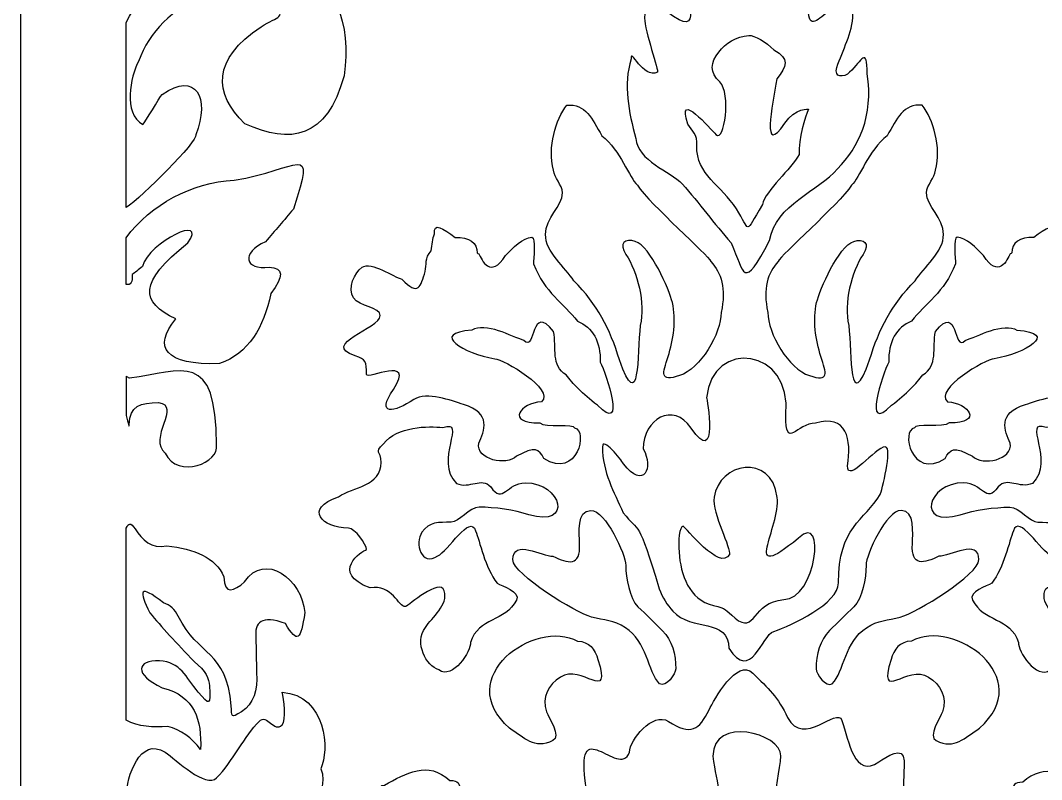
# Model space of a CAD drawing. Header units: centimetres. Extents: x -2.15 to 2.15, y -1.27 to 1.27.
# Drawn here: x -2.15 to -1.038, y -0.29 to 0.536 of the extents above; entities that cross this region are included whole.
import ezdxf

# ---------------------------------------------------------------- set-up
doc = ezdxf.new("R2010")
doc.units = ezdxf.units.CM
doc.header["$MEASUREMENT"] = 0
doc.layers.add('Layer 1', color=7, linetype='Continuous')

msp = doc.modelspace()

# ---------------------------------------------------------------- linework, layer by layer
at = {"layer": 'Layer 1', "color": 250}
for points, knots in [([(-2.05953, -1.27117), (-2.05953, -1.27117), (-2.14962, -1.27117), (-2.14962, -1.27117), (-2.14962, -1.27117), (-2.14962, -1.27117), (-2.14962, 1.27116), (-2.14962, 1.27116), (-2.14962, 1.27116), (-2.14962, 1.27116), (2.14962, 1.27116), (2.14962, 1.27116), (2.14962, 1.27116), (2.14962, 1.27116), (2.14962, -1.27117), (2.14962, -1.27117), (2.14962, -1.27117), (2.14962, -1.27117), (-2.05953, -1.27117), (-2.05953, -1.27117)], [0, 0, 0, 0, 0.1666667, 0.1666667, 0.1666667, 0.1666667, 0.3333333, 0.3333333, 0.3333333, 0.3333333, 0.5, 0.5, 0.5, 0.5, 0.6666667, 0.6666667, 0.6666667, 0.6666667, 1, 1, 1, 1]), ([(-2.03463, 0.33263), (-2.01644, 0.34426), (-1.9568, 0.40496), (-1.9586, 0.4119), (-1.9586, 0.4119), (-1.94329, 0.45214), (-1.95817, 0.48152), (-1.99524, 0.4558), (-1.99524, 0.4558), (-1.99859, 0.45232), (-2.01356, 0.42573), (-2.01639, 0.42307), (-2.01639, 0.42307), (-2.03826, 0.43573), (-2.0299, 0.47476), (-2.02108, 0.49177), (-2.02108, 0.49177), (-2.00936, 0.52489), (-1.98292, 0.54742), (-1.95155, 0.5664), (-1.95155, 0.5664), (-1.9155, 0.58805), (-1.89053, 0.58592), (-1.87414, 0.56015), (-1.87414, 0.56015), (-1.85938, 0.53694), (-1.86874, 0.54186), (-1.88765, 0.52942), (-1.88765, 0.52942), (-1.94105, 0.49429), (-1.93977, 0.4569), (-1.90529, 0.42402), (-1.90529, 0.42402), (-1.85582, 0.40134), (-1.81599, 0.40727), (-1.79736, 0.47614), (-1.79736, 0.47614), (-1.78837, 0.5344), (-1.80807, 0.57847), (-1.8539, 0.60962), (-1.8539, 0.60962), (-1.93589, 0.64666), (-1.99439, 0.60685), (-2.03463, 0.5342), (-2.03463, 0.5342), (-2.03463, 0.5342), (-2.03463, 0.33263), (-2.03463, 0.33263)], [0, 0, 0, 0, 0.0769231, 0.0769231, 0.0769231, 0.0769231, 0.1538462, 0.1538462, 0.1538462, 0.1538462, 0.2307692, 0.2307692, 0.2307692, 0.2307692, 0.3076923, 0.3076923, 0.3076923, 0.3076923, 0.3846154, 0.3846154, 0.3846154, 0.3846154, 0.4615385, 0.4615385, 0.4615385, 0.4615385, 0.5384615, 0.5384615, 0.5384615, 0.5384615, 0.6153846, 0.6153846, 0.6153846, 0.6153846, 0.6923077, 0.6923077, 0.6923077, 0.6923077, 0.7692308, 0.7692308, 0.7692308, 0.7692308, 0.8461538, 0.8461538, 0.8461538, 0.8461538, 1, 1, 1, 1]), ([(-1.35503, 0.61894), (-1.34402, 0.58748), (-1.31062, 0.58859), (-1.30883, 0.5842), (-1.30883, 0.5842), (-1.29881, 0.58464), (-1.28973, 0.57222), (-1.29107, 0.55954), (-1.29107, 0.55954), (-1.2981, 0.49263), (-1.25161, 0.59019), (-1.24345, 0.54338), (-1.24345, 0.54338), (-1.24345, 0.52254), (-1.25479, 0.50431), (-1.26089, 0.4852), (-1.26089, 0.4852), (-1.26437, 0.47391), (-1.25304, 0.47391), (-1.24694, 0.47999), (-1.24694, 0.47999), (-1.23387, 0.49302), (-1.22777, 0.50865), (-1.22777, 0.47825), (-1.22777, 0.47825), (-1.22076, 0.4322), (-1.23702, 0.39861), (-1.26002, 0.37491), (-1.26002, 0.37491), (-1.28069, 0.35083), (-1.32732, 0.33631), (-1.33411, 0.29676), (-1.33411, 0.29676), (-1.36351, 0.24085), (-1.36117, 0.26113), (-1.37595, 0.29415), (-1.37595, 0.29415), (-1.39455, 0.31528), (-1.41053, 0.33728), (-1.42912, 0.35841), (-1.42912, 0.35841), (-1.4422, 0.37231), (-1.47794, 0.3836), (-1.47968, 0.40791), (-1.47968, 0.40791), (-1.48755, 0.43686), (-1.49337, 0.46581), (-1.48491, 0.49475), (-1.48491, 0.49475), (-1.48578, 0.50778), (-1.47183, 0.47218), (-1.45615, 0.47999), (-1.45615, 0.47999), (-1.4544, 0.48086), (-1.47009, 0.52515), (-1.47009, 0.53904), (-1.47009, 0.53904), (-1.47009, 0.56857), (-1.45266, 0.55033), (-1.43871, 0.54078), (-1.43871, 0.54078), (-1.4021, 0.51646), (-1.43435, 0.57552), (-1.41518, 0.58159), (-1.41518, 0.58159), (-1.38597, 0.57942), (-1.37261, 0.61184), (-1.35503, 0.61894)], [0, 0, 0, 0, 0.0555556, 0.0555556, 0.0555556, 0.0555556, 0.1111111, 0.1111111, 0.1111111, 0.1111111, 0.1666667, 0.1666667, 0.1666667, 0.1666667, 0.2222222, 0.2222222, 0.2222222, 0.2222222, 0.2777778, 0.2777778, 0.2777778, 0.2777778, 0.3333333, 0.3333333, 0.3333333, 0.3333333, 0.3888889, 0.3888889, 0.3888889, 0.3888889, 0.4444444, 0.4444444, 0.4444444, 0.4444444, 0.5, 0.5, 0.5, 0.5, 0.5555556, 0.5555556, 0.5555556, 0.5555556, 0.6111111, 0.6111111, 0.6111111, 0.6111111, 0.6666667, 0.6666667, 0.6666667, 0.6666667, 0.7222222, 0.7222222, 0.7222222, 0.7222222, 0.7777778, 0.7777778, 0.7777778, 0.7777778, 0.8333333, 0.8333333, 0.8333333, 0.8333333, 0.8888889, 0.8888889, 0.8888889, 0.8888889, 1, 1, 1, 1]), ([(-1.32944, 0.50426), (-1.33757, 0.51279), (-1.35067, 0.52083), (-1.35677, 0.51994), (-1.35677, 0.51994), (-1.37007, 0.51899), (-1.38237, 0.51156), (-1.38933, 0.502), (-1.38933, 0.502), (-1.39859, 0.49122), (-1.39936, 0.47884), (-1.38815, 0.46957), (-1.38815, 0.46957), (-1.37595, 0.45741), (-1.38292, 0.4027), (-1.39251, 0.41226), (-1.39251, 0.41226), (-1.39774, 0.41747), (-1.4361, 0.46262), (-1.42302, 0.42355), (-1.42302, 0.42355), (-1.41865, 0.41575), (-1.41206, 0.41275), (-1.41343, 0.4001), (-1.41343, 0.4001), (-1.41361, 0.36786), (-1.38699, 0.35726), (-1.37013, 0.33126), (-1.37013, 0.33126), (-1.35457, 0.30726), (-1.36214, 0.30168), (-1.34195, 0.33584), (-1.34195, 0.33584), (-1.33844, 0.35186), (-1.31027, 0.37432), (-1.30186, 0.39055), (-1.30186, 0.39055), (-1.30298, 0.40732), (-1.29497, 0.43167), (-1.29176, 0.4398), (-1.29176, 0.4398), (-1.29089, 0.4398), (-1.30622, 0.44178), (-1.31755, 0.42441), (-1.31755, 0.42441), (-1.34277, 0.38705), (-1.33164, 0.44287), (-1.3261, 0.4728), (-1.3261, 0.4728), (-1.31593, 0.48658), (-1.31165, 0.49483), (-1.32944, 0.50426)], [0, 0, 0, 0, 0.0714286, 0.0714286, 0.0714286, 0.0714286, 0.1428571, 0.1428571, 0.1428571, 0.1428571, 0.2142857, 0.2142857, 0.2142857, 0.2142857, 0.2857143, 0.2857143, 0.2857143, 0.2857143, 0.3571429, 0.3571429, 0.3571429, 0.3571429, 0.4285714, 0.4285714, 0.4285714, 0.4285714, 0.5, 0.5, 0.5, 0.5, 0.5714286, 0.5714286, 0.5714286, 0.5714286, 0.6428571, 0.6428571, 0.6428571, 0.6428571, 0.7142857, 0.7142857, 0.7142857, 0.7142857, 0.7857143, 0.7857143, 0.7857143, 0.7857143, 0.8571429, 0.8571429, 0.8571429, 0.8571429, 1, 1, 1, 1]), ([(-1.55483, 0.44419), (-1.56681, 0.42874), (-1.57616, 0.39825), (-1.56913, 0.37355), (-1.56913, 0.37355), (-1.56913, 0.36464), (-1.5596, 0.35811), (-1.5596, 0.34861), (-1.5596, 0.34861), (-1.5596, 0.33496), (-1.57807, 0.32071), (-1.57807, 0.30349), (-1.57807, 0.30349), (-1.57807, 0.2845), (-1.55662, 0.26728), (-1.54708, 0.25303), (-1.54708, 0.25303), (-1.52153, 0.22693), (-1.50774, 0.2008), (-1.49762, 0.16695), (-1.49762, 0.16695), (-1.47554, 0.10485), (-1.47795, 0.17257), (-1.47498, 0.20435), (-1.47498, 0.20435), (-1.46902, 0.2281), (-1.47796, 0.26313), (-1.49047, 0.28153), (-1.49047, 0.28153), (-1.49882, 0.294), (-1.49107, 0.29934), (-1.48034, 0.29578), (-1.48034, 0.29578), (-1.46366, 0.29043), (-1.4434, 0.24353), (-1.43982, 0.22929), (-1.43982, 0.22929), (-1.43565, 0.21088), (-1.43863, 0.18832), (-1.44459, 0.17051), (-1.44459, 0.17051), (-1.45055, 0.15211), (-1.45412, 0.14261), (-1.43208, 0.14973), (-1.43208, 0.14973), (-1.40943, 0.15686), (-1.38679, 0.19545), (-1.38679, 0.2186), (-1.38679, 0.2186), (-1.38122, 0.24452), (-1.38659, 0.26174), (-1.39811, 0.27381), (-1.39811, 0.27381), (-1.40025, 0.28081), (-1.4641, 0.33575), (-1.47796, 0.35693), (-1.47796, 0.35693), (-1.48694, 0.36513), (-1.49598, 0.39466), (-1.51669, 0.41095), (-1.51669, 0.41095), (-1.52752, 0.42956), (-1.53427, 0.44599), (-1.55483, 0.44419)], [0, 0, 0, 0, 0.0588235, 0.0588235, 0.0588235, 0.0588235, 0.1176471, 0.1176471, 0.1176471, 0.1176471, 0.1764706, 0.1764706, 0.1764706, 0.1764706, 0.2352941, 0.2352941, 0.2352941, 0.2352941, 0.2941176, 0.2941176, 0.2941176, 0.2941176, 0.3529412, 0.3529412, 0.3529412, 0.3529412, 0.4117647, 0.4117647, 0.4117647, 0.4117647, 0.4705882, 0.4705882, 0.4705882, 0.4705882, 0.5294118, 0.5294118, 0.5294118, 0.5294118, 0.5882353, 0.5882353, 0.5882353, 0.5882353, 0.6470588, 0.6470588, 0.6470588, 0.6470588, 0.7058824, 0.7058824, 0.7058824, 0.7058824, 0.7647059, 0.7647059, 0.7647059, 0.7647059, 0.8235294, 0.8235294, 0.8235294, 0.8235294, 0.8823529, 0.8823529, 0.8823529, 0.8823529, 1, 1, 1, 1]), ([(-1.16794, 0.44419), (-1.15595, 0.42874), (-1.14661, 0.39825), (-1.15363, 0.37355), (-1.15363, 0.37355), (-1.15363, 0.36464), (-1.16317, 0.35811), (-1.16317, 0.34861), (-1.16317, 0.34861), (-1.16317, 0.33496), (-1.1447, 0.32071), (-1.1447, 0.30349), (-1.1447, 0.30349), (-1.1447, 0.2845), (-1.16615, 0.26728), (-1.17568, 0.25303), (-1.17568, 0.25303), (-1.20123, 0.22693), (-1.21503, 0.2008), (-1.22514, 0.16695), (-1.22514, 0.16695), (-1.24723, 0.10485), (-1.24482, 0.17257), (-1.24779, 0.20435), (-1.24779, 0.20435), (-1.25375, 0.2281), (-1.24481, 0.26313), (-1.23229, 0.28153), (-1.23229, 0.28153), (-1.22395, 0.294), (-1.2317, 0.29934), (-1.24243, 0.29578), (-1.24243, 0.29578), (-1.25911, 0.29043), (-1.27937, 0.24353), (-1.28295, 0.22929), (-1.28295, 0.22929), (-1.28712, 0.21088), (-1.28414, 0.18832), (-1.27818, 0.17051), (-1.27818, 0.17051), (-1.27222, 0.15211), (-1.26864, 0.14261), (-1.29069, 0.14973), (-1.29069, 0.14973), (-1.31334, 0.15686), (-1.33598, 0.19545), (-1.33598, 0.2186), (-1.33598, 0.2186), (-1.34155, 0.24452), (-1.33618, 0.26174), (-1.32466, 0.27381), (-1.32466, 0.27381), (-1.32252, 0.28081), (-1.25867, 0.33575), (-1.24481, 0.35693), (-1.24481, 0.35693), (-1.23583, 0.36513), (-1.22679, 0.39466), (-1.20607, 0.41095), (-1.20607, 0.41095), (-1.19525, 0.42956), (-1.1885, 0.44599), (-1.16794, 0.44419)], [0, 0, 0, 0, 0.0588235, 0.0588235, 0.0588235, 0.0588235, 0.1176471, 0.1176471, 0.1176471, 0.1176471, 0.1764706, 0.1764706, 0.1764706, 0.1764706, 0.2352941, 0.2352941, 0.2352941, 0.2352941, 0.2941176, 0.2941176, 0.2941176, 0.2941176, 0.3529412, 0.3529412, 0.3529412, 0.3529412, 0.4117647, 0.4117647, 0.4117647, 0.4117647, 0.4705882, 0.4705882, 0.4705882, 0.4705882, 0.5294118, 0.5294118, 0.5294118, 0.5294118, 0.5882353, 0.5882353, 0.5882353, 0.5882353, 0.6470588, 0.6470588, 0.6470588, 0.6470588, 0.7058824, 0.7058824, 0.7058824, 0.7058824, 0.7647059, 0.7647059, 0.7647059, 0.7647059, 0.8235294, 0.8235294, 0.8235294, 0.8235294, 0.8823529, 0.8823529, 0.8823529, 0.8823529, 1, 1, 1, 1]), ([(-2.03463, 0.24883), (-2.02957, 0.24804), (-2.02739, 0.25166), (-2.02809, 0.25969), (-2.02809, 0.25969), (-2.0248, 0.26194), (-2.02104, 0.26489), (-2.01681, 0.26857), (-2.01681, 0.26857), (-2.00933, 0.29569), (-1.94511, 0.32606), (-1.96737, 0.29413), (-1.96737, 0.29413), (-2.02173, 0.25135), (-2.01883, 0.22934), (-1.98037, 0.21151), (-1.98037, 0.21151), (-2.00641, 0.18066), (-1.99183, 0.16078), (-1.93307, 0.16281), (-1.93307, 0.16281), (-1.90121, 0.17396), (-1.88475, 0.20182), (-1.87695, 0.23904), (-1.87695, 0.23904), (-1.86265, 0.25766), (-1.86324, 0.26721), (-1.87873, 0.26769), (-1.87873, 0.26769), (-1.90552, 0.26435), (-1.91011, 0.28358), (-1.88274, 0.29545), (-1.88274, 0.29545), (-1.87265, 0.30749), (-1.86255, 0.31897), (-1.85245, 0.33101), (-1.85245, 0.33101), (-1.82683, 0.4076), (-1.84609, 0.37319), (-1.91683, 0.36264), (-1.91683, 0.36264), (-1.96418, 0.35941), (-2.00685, 0.3367), (-2.03463, 0.2998), (-2.03463, 0.2998), (-2.03463, 0.2998), (-2.03463, 0.24883), (-2.03463, 0.24883)], [0, 0, 0, 0, 0.0769231, 0.0769231, 0.0769231, 0.0769231, 0.1538462, 0.1538462, 0.1538462, 0.1538462, 0.2307692, 0.2307692, 0.2307692, 0.2307692, 0.3076923, 0.3076923, 0.3076923, 0.3076923, 0.3846154, 0.3846154, 0.3846154, 0.3846154, 0.4615385, 0.4615385, 0.4615385, 0.4615385, 0.5384615, 0.5384615, 0.5384615, 0.5384615, 0.6153846, 0.6153846, 0.6153846, 0.6153846, 0.6923077, 0.6923077, 0.6923077, 0.6923077, 0.7692308, 0.7692308, 0.7692308, 0.7692308, 0.8461538, 0.8461538, 0.8461538, 0.8461538, 1, 1, 1, 1]), ([(-1.62143, 0.28061), (-1.6378, 0.25427), (-1.6475, 0.27568), (-1.65059, 0.28246), (-1.65059, 0.28246), (-1.65118, 0.28276), (-1.65243, 0.28271), (-1.65242, 0.28342), (-1.65242, 0.28342), (-1.6522, 0.29399), (-1.6609, 0.30084), (-1.67627, 0.30016), (-1.67627, 0.30016), (-1.68948, 0.31001), (-1.70051, 0.31722), (-1.69896, 0.30409), (-1.69896, 0.30409), (-1.70072, 0.29884), (-1.70166, 0.29228), (-1.70236, 0.28545), (-1.70236, 0.28545), (-1.71012, 0.27818), (-1.70699, 0.27014), (-1.70903, 0.26314), (-1.70903, 0.26314), (-1.71386, 0.24654), (-1.71622, 0.23572), (-1.73432, 0.25465), (-1.73432, 0.25465), (-1.74363, 0.25713), (-1.7672, 0.27443), (-1.77774, 0.26763), (-1.77774, 0.26763), (-1.7858, 0.26207), (-1.79387, 0.24477), (-1.78704, 0.23426), (-1.78704, 0.23426), (-1.78084, 0.22499), (-1.75789, 0.22437), (-1.75789, 0.21511), (-1.75789, 0.21511), (-1.75789, 0.20089), (-1.82426, 0.18421), (-1.78518, 0.17123), (-1.78518, 0.17123), (-1.7734, 0.16752), (-1.77278, 0.16505), (-1.77278, 0.15084), (-1.77278, 0.15084), (-1.77278, 0.14466), (-1.71881, 0.17247), (-1.74363, 0.13477), (-1.74363, 0.13477), (-1.76285, 0.10573), (-1.743, 0.10944), (-1.72129, 0.12365), (-1.72129, 0.12365), (-1.70703, 0.13292), (-1.68036, 0.12242), (-1.66733, 0.11809), (-1.66733, 0.11809), (-1.63611, 0.10923), (-1.6448, 0.08946), (-1.65059, 0.07607), (-1.65059, 0.07607), (-1.65389, 0.05794), (-1.6204, 0.05115), (-1.60965, 0.06186), (-1.60965, 0.06186), (-1.58926, 0.07315), (-1.58505, 0.06981), (-1.57987, 0.05939), (-1.57987, 0.05939), (-1.54246, 0.03613), (-1.53168, 0.0907), (-1.54638, 0.09275), (-1.54638, 0.09275), (-1.54638, 0.09832), (-1.57801, 0.09214), (-1.58422, 0.09832), (-1.58422, 0.09832), (-1.62191, 0.09753), (-1.60558, 0.12009), (-1.58235, 0.12118), (-1.58235, 0.12118), (-1.56743, 0.13519), (-1.62375, 0.16722), (-1.63322, 0.16814), (-1.63322, 0.16814), (-1.66676, 0.17364), (-1.70497, 0.1963), (-1.65803, 0.19904), (-1.65803, 0.19904), (-1.64376, 0.20831), (-1.61461, 0.19224), (-1.60158, 0.18792), (-1.60158, 0.18792), (-1.58825, 0.17448), (-1.59446, 0.22979), (-1.56933, 0.1978), (-1.56933, 0.1978), (-1.56568, 0.17949), (-1.5724, 0.1604), (-1.5554, 0.15049), (-1.5554, 0.15049), (-1.54834, 0.14079), (-1.53799, 0.13036), (-1.52157, 0.11747), (-1.52157, 0.11747), (-1.48915, 0.08447), (-1.5119, 0.15141), (-1.51847, 0.16443), (-1.51847, 0.16443), (-1.51781, 0.1863), (-1.52651, 0.20277), (-1.54328, 0.20893), (-1.54328, 0.20893), (-1.55806, 0.2287), (-1.57894, 0.23982), (-1.59104, 0.27134), (-1.59104, 0.27134), (-1.59104, 0.27628), (-1.58856, 0.30038), (-1.5929, 0.30038), (-1.5929, 0.30038), (-1.6022, 0.30038), (-1.61399, 0.28864), (-1.62143, 0.28061)], [0, 0, 0, 0, 0.030303, 0.030303, 0.030303, 0.030303, 0.0606061, 0.0606061, 0.0606061, 0.0606061, 0.0909091, 0.0909091, 0.0909091, 0.0909091, 0.1212121, 0.1212121, 0.1212121, 0.1212121, 0.1515152, 0.1515152, 0.1515152, 0.1515152, 0.1818182, 0.1818182, 0.1818182, 0.1818182, 0.2121212, 0.2121212, 0.2121212, 0.2121212, 0.2424242, 0.2424242, 0.2424242, 0.2424242, 0.2727273, 0.2727273, 0.2727273, 0.2727273, 0.3030303, 0.3030303, 0.3030303, 0.3030303, 0.3333333, 0.3333333, 0.3333333, 0.3333333, 0.3636364, 0.3636364, 0.3636364, 0.3636364, 0.3939394, 0.3939394, 0.3939394, 0.3939394, 0.4242424, 0.4242424, 0.4242424, 0.4242424, 0.4545455, 0.4545455, 0.4545455, 0.4545455, 0.4848485, 0.4848485, 0.4848485, 0.4848485, 0.5151515, 0.5151515, 0.5151515, 0.5151515, 0.5454545, 0.5454545, 0.5454545, 0.5454545, 0.5757576, 0.5757576, 0.5757576, 0.5757576, 0.6060606, 0.6060606, 0.6060606, 0.6060606, 0.6363636, 0.6363636, 0.6363636, 0.6363636, 0.6666667, 0.6666667, 0.6666667, 0.6666667, 0.6969697, 0.6969697, 0.6969697, 0.6969697, 0.7272727, 0.7272727, 0.7272727, 0.7272727, 0.7575758, 0.7575758, 0.7575758, 0.7575758, 0.7878788, 0.7878788, 0.7878788, 0.7878788, 0.8181818, 0.8181818, 0.8181818, 0.8181818, 0.8484848, 0.8484848, 0.8484848, 0.8484848, 0.8787879, 0.8787879, 0.8787879, 0.8787879, 0.9090909, 0.9090909, 0.9090909, 0.9090909, 0.9393939, 0.9393939, 0.9393939, 0.9393939, 1, 1, 1, 1]), ([(-1.10134, 0.28061), (-1.08497, 0.25427), (-1.07527, 0.27568), (-1.07218, 0.28246), (-1.07218, 0.28246), (-1.07159, 0.28276), (-1.07034, 0.28271), (-1.07035, 0.28342), (-1.07035, 0.28342), (-1.07057, 0.29399), (-1.06186, 0.30084), (-1.0465, 0.30016), (-1.0465, 0.30016), (-1.03329, 0.31001), (-1.02225, 0.31722), (-1.0238, 0.30409), (-1.0238, 0.30409), (-1.02205, 0.29884), (-1.02111, 0.29228), (-1.02041, 0.28545), (-1.02041, 0.28545), (-1.01265, 0.27818), (-1.01578, 0.27014), (-1.01374, 0.26314), (-1.01374, 0.26314), (-1.00891, 0.24654), (-1.00655, 0.23572), (-0.98845, 0.25465), (-0.98845, 0.25465), (-0.97914, 0.25713), (-0.95557, 0.27443), (-0.94503, 0.26763), (-0.94503, 0.26763), (-0.93696, 0.26207), (-0.9289, 0.24477), (-0.93573, 0.23426), (-0.93573, 0.23426), (-0.94193, 0.22499), (-0.96488, 0.22437), (-0.96488, 0.21511), (-0.96488, 0.21511), (-0.96488, 0.20089), (-0.89851, 0.18421), (-0.93758, 0.17123), (-0.93758, 0.17123), (-0.94937, 0.16752), (-0.94999, 0.16505), (-0.94999, 0.15084), (-0.94999, 0.15084), (-0.94999, 0.14466), (-1.00395, 0.17247), (-0.97914, 0.13477), (-0.97914, 0.13477), (-0.95992, 0.10573), (-0.97976, 0.10944), (-1.00147, 0.12365), (-1.00147, 0.12365), (-1.01574, 0.13292), (-1.04241, 0.12242), (-1.05544, 0.11809), (-1.05544, 0.11809), (-1.08666, 0.10923), (-1.07797, 0.08946), (-1.07218, 0.07607), (-1.07218, 0.07607), (-1.06888, 0.05794), (-1.10237, 0.05115), (-1.11312, 0.06186), (-1.11312, 0.06186), (-1.13351, 0.07315), (-1.13771, 0.06981), (-1.1429, 0.05939), (-1.1429, 0.05939), (-1.18031, 0.03613), (-1.19109, 0.0907), (-1.17639, 0.09275), (-1.17639, 0.09275), (-1.17639, 0.09832), (-1.14476, 0.09214), (-1.13855, 0.09832), (-1.13855, 0.09832), (-1.10086, 0.09753), (-1.11719, 0.12009), (-1.14042, 0.12118), (-1.14042, 0.12118), (-1.15534, 0.13519), (-1.09902, 0.16722), (-1.08955, 0.16814), (-1.08955, 0.16814), (-1.05601, 0.17364), (-1.0178, 0.1963), (-1.06474, 0.19904), (-1.06474, 0.19904), (-1.07901, 0.20831), (-1.10816, 0.19224), (-1.12119, 0.18792), (-1.12119, 0.18792), (-1.13452, 0.17448), (-1.12831, 0.22979), (-1.15344, 0.1978), (-1.15344, 0.1978), (-1.15709, 0.17949), (-1.15037, 0.1604), (-1.16737, 0.15049), (-1.16737, 0.15049), (-1.17443, 0.14079), (-1.18478, 0.13036), (-1.2012, 0.11747), (-1.2012, 0.11747), (-1.23362, 0.08447), (-1.21087, 0.15141), (-1.2043, 0.16443), (-1.2043, 0.16443), (-1.20496, 0.1863), (-1.19626, 0.20277), (-1.17949, 0.20893), (-1.17949, 0.20893), (-1.16471, 0.2287), (-1.14383, 0.23982), (-1.13173, 0.27134), (-1.13173, 0.27134), (-1.13173, 0.27628), (-1.13421, 0.30038), (-1.12987, 0.30038), (-1.12987, 0.30038), (-1.12056, 0.30038), (-1.10878, 0.28864), (-1.10134, 0.28061)], [0, 0, 0, 0, 0.030303, 0.030303, 0.030303, 0.030303, 0.0606061, 0.0606061, 0.0606061, 0.0606061, 0.0909091, 0.0909091, 0.0909091, 0.0909091, 0.1212121, 0.1212121, 0.1212121, 0.1212121, 0.1515152, 0.1515152, 0.1515152, 0.1515152, 0.1818182, 0.1818182, 0.1818182, 0.1818182, 0.2121212, 0.2121212, 0.2121212, 0.2121212, 0.2424242, 0.2424242, 0.2424242, 0.2424242, 0.2727273, 0.2727273, 0.2727273, 0.2727273, 0.3030303, 0.3030303, 0.3030303, 0.3030303, 0.3333333, 0.3333333, 0.3333333, 0.3333333, 0.3636364, 0.3636364, 0.3636364, 0.3636364, 0.3939394, 0.3939394, 0.3939394, 0.3939394, 0.4242424, 0.4242424, 0.4242424, 0.4242424, 0.4545455, 0.4545455, 0.4545455, 0.4545455, 0.4848485, 0.4848485, 0.4848485, 0.4848485, 0.5151515, 0.5151515, 0.5151515, 0.5151515, 0.5454545, 0.5454545, 0.5454545, 0.5454545, 0.5757576, 0.5757576, 0.5757576, 0.5757576, 0.6060606, 0.6060606, 0.6060606, 0.6060606, 0.6363636, 0.6363636, 0.6363636, 0.6363636, 0.6666667, 0.6666667, 0.6666667, 0.6666667, 0.6969697, 0.6969697, 0.6969697, 0.6969697, 0.7272727, 0.7272727, 0.7272727, 0.7272727, 0.7575758, 0.7575758, 0.7575758, 0.7575758, 0.7878788, 0.7878788, 0.7878788, 0.7878788, 0.8181818, 0.8181818, 0.8181818, 0.8181818, 0.8484848, 0.8484848, 0.8484848, 0.8484848, 0.8787879, 0.8787879, 0.8787879, 0.8787879, 0.9090909, 0.9090909, 0.9090909, 0.9090909, 0.9393939, 0.9393939, 0.9393939, 0.9393939, 1, 1, 1, 1]), ([(-1.40273, 0.12556), (-1.39695, 0.19053), (-1.30842, 0.18009), (-1.31656, 0.10666), (-1.31656, 0.10666), (-1.31656, 0.06778), (-1.30463, 0.09802), (-1.28404, 0.09802), (-1.28404, 0.09802), (-1.25044, 0.10819), (-1.24429, 0.07983), (-1.24935, 0.05159), (-1.24935, 0.05159), (-1.24935, 0.03107), (-1.219, 0.0721), (-1.20816, 0.0721), (-1.20816, 0.0721), (-1.19949, 0.0721), (-1.21249, 0.02243), (-1.21358, 0.02027), (-1.21358, 0.02027), (-1.23092, -0.00786), (-1.25911, -0.01526), (-1.25911, -0.07584), (-1.25911, -0.07584), (-1.25911, -0.09852), (-1.31005, -0.12227), (-1.32956, -0.12875), (-1.32956, -0.12875), (-1.34257, -0.13307), (-1.35449, -0.18491), (-1.37834, -0.14711), (-1.37834, -0.14711), (-1.37834, -0.11376), (-1.41929, -0.12935), (-1.4394, -0.10673), (-1.4394, -0.10673), (-1.44527, -0.10013), (-1.45116, -0.0919), (-1.45418, -0.08234), (-1.45418, -0.08234), (-1.47775, -0.00434), (-1.47533, -0.02227), (-1.49348, 0.00035), (-1.49348, 0.00035), (-1.50337, 0.02332), (-1.516, 0.04438), (-1.516, 0.0721), (-1.516, 0.0721), (-1.516, 0.08398), (-1.49541, 0.05807), (-1.49324, 0.05375), (-1.49324, 0.05375), (-1.47084, 0.02531), (-1.46, 0.04907), (-1.47156, 0.06994), (-1.47156, 0.06994), (-1.47156, 0.10234), (-1.43904, 0.12178), (-1.41953, 0.09262), (-1.41953, 0.09262), (-1.38918, 0.04727), (-1.40219, 0.12718), (-1.40273, 0.12556)], [0, 0, 0, 0, 0.0588235, 0.0588235, 0.0588235, 0.0588235, 0.1176471, 0.1176471, 0.1176471, 0.1176471, 0.1764706, 0.1764706, 0.1764706, 0.1764706, 0.2352941, 0.2352941, 0.2352941, 0.2352941, 0.2941176, 0.2941176, 0.2941176, 0.2941176, 0.3529412, 0.3529412, 0.3529412, 0.3529412, 0.4117647, 0.4117647, 0.4117647, 0.4117647, 0.4705882, 0.4705882, 0.4705882, 0.4705882, 0.5294118, 0.5294118, 0.5294118, 0.5294118, 0.5882353, 0.5882353, 0.5882353, 0.5882353, 0.6470588, 0.6470588, 0.6470588, 0.6470588, 0.7058824, 0.7058824, 0.7058824, 0.7058824, 0.7647059, 0.7647059, 0.7647059, 0.7647059, 0.8235294, 0.8235294, 0.8235294, 0.8235294, 0.8823529, 0.8823529, 0.8823529, 0.8823529, 1, 1, 1, 1]), ([(-2.03463, 0.14905), (-2.03337, 0.14833), (-2.03214, 0.14758), (-2.03091, 0.14679), (-2.03091, 0.14679), (-1.97277, 0.15509), (-1.93624, 0.17822), (-1.93627, 0.07416), (-1.93627, 0.07416), (-1.93177, 0.05556), (-1.97841, 0.03588), (-1.99189, 0.0654), (-1.99189, 0.0654), (-2.01181, 0.0809), (-1.97367, 0.11724), (-1.99948, 0.12043), (-1.99948, 0.12043), (-2.01844, 0.12043), (-2.03108, 0.11668), (-2.03108, 0.09667), (-2.03108, 0.09667), (-2.03108, 0.09139), (-2.0319, 0.09796), (-2.03463, 0.10636), (-2.03463, 0.10636), (-2.03463, 0.10636), (-2.03463, 0.14905), (-2.03463, 0.14905)], [0, 0, 0, 0, 0.125, 0.125, 0.125, 0.125, 0.25, 0.25, 0.25, 0.25, 0.375, 0.375, 0.375, 0.375, 0.5, 0.5, 0.5, 0.5, 0.625, 0.625, 0.625, 0.625, 0.75, 0.75, 0.75, 0.75, 1, 1, 1, 1]), ([(-1.67503, 0.03243), (-1.70005, 0.05691), (-1.66262, 0.10327), (-1.68964, 0.09317), (-1.68964, 0.09317), (-1.70581, 0.095), (-1.73927, 0.09464), (-1.75441, 0.07545), (-1.75441, 0.07545), (-1.76521, 0.0647), (-1.75695, 0.06912), (-1.75695, 0.05521), (-1.75695, 0.05521), (-1.75695, 0.02927), (-1.78744, 0.02864), (-1.80332, 0.01788), (-1.80332, 0.01788), (-1.84149, 0.00459), (-1.82141, -0.01628), (-1.79252, -0.01628), (-1.79252, -0.01628), (-1.78553, -0.01628), (-1.77283, -0.034), (-1.77283, -0.03969), (-1.77283, -0.03969), (-1.77769, -0.04102), (-1.81337, -0.06488), (-1.76902, -0.08145), (-1.76902, -0.08145), (-1.74499, -0.07698), (-1.73814, -0.10252), (-1.73028, -0.10169), (-1.73028, -0.10169), (-1.72774, -0.10106), (-1.69282, -0.07006), (-1.68837, -0.08461), (-1.68837, -0.08461), (-1.68329, -0.0998), (-1.7017, -0.11372), (-1.70869, -0.12447), (-1.70869, -0.12447), (-1.72123, -0.14155), (-1.708, -0.16644), (-1.69409, -0.17066), (-1.69409, -0.17066), (-1.67925, -0.1821), (-1.65836, -0.14975), (-1.65979, -0.14092), (-1.65979, -0.14092), (-1.6509, -0.11308), (-1.62169, -0.11878), (-1.60962, -0.09474), (-1.60962, -0.09474), (-1.60518, -0.08525), (-1.6255, -0.07955), (-1.63058, -0.07639), (-1.63058, -0.07639), (-1.64392, -0.05943), (-1.64963, -0.03067), (-1.65408, -0.01945), (-1.65408, -0.01945), (-1.65957, 0.00015), (-1.68455, -0.04223), (-1.69536, -0.04665), (-1.69536, -0.04665), (-1.71314, -0.05867), (-1.72076, -0.03273), (-1.7125, -0.02071), (-1.7125, -0.02071), (-1.70488, -0.00933), (-1.69409, -0.00996), (-1.68075, -0.00996), (-1.68075, -0.00996), (-1.67249, -0.00996), (-1.66043, 0.00649), (-1.65027, 0.00649), (-1.65027, 0.00649), (-1.63375, 0.00649), (-1.61153, 0.00333), (-1.59629, -0.00173), (-1.59629, -0.00173), (-1.54758, -0.01628), (-1.56008, 0.03306), (-1.6001, 0.03306), (-1.6001, 0.03306), (-1.62042, 0.03306), (-1.62423, 0.00902), (-1.63757, 0.02864), (-1.63757, 0.02864), (-1.64837, 0.04001), (-1.66001, 0.02587), (-1.67503, 0.03243)], [0, 0, 0, 0, 0.0416667, 0.0416667, 0.0416667, 0.0416667, 0.0833333, 0.0833333, 0.0833333, 0.0833333, 0.125, 0.125, 0.125, 0.125, 0.1666667, 0.1666667, 0.1666667, 0.1666667, 0.2083333, 0.2083333, 0.2083333, 0.2083333, 0.25, 0.25, 0.25, 0.25, 0.2916667, 0.2916667, 0.2916667, 0.2916667, 0.3333333, 0.3333333, 0.3333333, 0.3333333, 0.375, 0.375, 0.375, 0.375, 0.4166667, 0.4166667, 0.4166667, 0.4166667, 0.4583333, 0.4583333, 0.4583333, 0.4583333, 0.5, 0.5, 0.5, 0.5, 0.5416667, 0.5416667, 0.5416667, 0.5416667, 0.5833333, 0.5833333, 0.5833333, 0.5833333, 0.625, 0.625, 0.625, 0.625, 0.6666667, 0.6666667, 0.6666667, 0.6666667, 0.7083333, 0.7083333, 0.7083333, 0.7083333, 0.75, 0.75, 0.75, 0.75, 0.7916667, 0.7916667, 0.7916667, 0.7916667, 0.8333333, 0.8333333, 0.8333333, 0.8333333, 0.875, 0.875, 0.875, 0.875, 0.9166667, 0.9166667, 0.9166667, 0.9166667, 1, 1, 1, 1]), ([(-1.04774, 0.03243), (-1.02272, 0.05691), (-1.06015, 0.10327), (-1.03313, 0.09317), (-1.03313, 0.09317), (-1.01696, 0.095), (-0.9835, 0.09464), (-0.96835, 0.07545), (-0.96835, 0.07545), (-0.95756, 0.0647), (-0.96581, 0.06912), (-0.96581, 0.05521), (-0.96581, 0.05521), (-0.96581, 0.02927), (-0.93533, 0.02864), (-0.91945, 0.01788), (-0.91945, 0.01788), (-0.88127, 0.00459), (-0.90136, -0.01628), (-0.93025, -0.01628), (-0.93025, -0.01628), (-0.93724, -0.01628), (-0.94994, -0.034), (-0.94994, -0.03969), (-0.94994, -0.03969), (-0.94508, -0.04102), (-0.9094, -0.06488), (-0.95375, -0.08145), (-0.95375, -0.08145), (-0.97778, -0.07698), (-0.98463, -0.10252), (-0.99249, -0.10169), (-0.99249, -0.10169), (-0.99503, -0.10106), (-1.02995, -0.07006), (-1.0344, -0.08461), (-1.0344, -0.08461), (-1.03948, -0.0998), (-1.02106, -0.11372), (-1.01408, -0.12447), (-1.01408, -0.12447), (-1.00154, -0.14155), (-1.01477, -0.16644), (-1.02868, -0.17066), (-1.02868, -0.17066), (-1.04351, -0.1821), (-1.06441, -0.14975), (-1.06298, -0.14092), (-1.06298, -0.14092), (-1.07187, -0.11308), (-1.10108, -0.11878), (-1.11315, -0.09474), (-1.11315, -0.09474), (-1.11759, -0.08525), (-1.09727, -0.07955), (-1.09219, -0.07639), (-1.09219, -0.07639), (-1.07885, -0.05943), (-1.07314, -0.03067), (-1.06869, -0.01945), (-1.06869, -0.01945), (-1.0632, 0.00015), (-1.03822, -0.04223), (-1.02741, -0.04665), (-1.02741, -0.04665), (-1.00963, -0.05867), (-1.00201, -0.03273), (-1.01027, -0.02071), (-1.01027, -0.02071), (-1.01789, -0.00933), (-1.02868, -0.00996), (-1.04202, -0.00996), (-1.04202, -0.00996), (-1.05028, -0.00996), (-1.06234, 0.00649), (-1.0725, 0.00649), (-1.0725, 0.00649), (-1.08901, 0.00649), (-1.11124, 0.00333), (-1.12648, -0.00173), (-1.12648, -0.00173), (-1.17519, -0.01628), (-1.16269, 0.03306), (-1.12267, 0.03306), (-1.12267, 0.03306), (-1.10235, 0.03306), (-1.09854, 0.00902), (-1.0852, 0.02864), (-1.0852, 0.02864), (-1.0744, 0.04001), (-1.06276, 0.02587), (-1.04774, 0.03243)], [0, 0, 0, 0, 0.0416667, 0.0416667, 0.0416667, 0.0416667, 0.0833333, 0.0833333, 0.0833333, 0.0833333, 0.125, 0.125, 0.125, 0.125, 0.1666667, 0.1666667, 0.1666667, 0.1666667, 0.2083333, 0.2083333, 0.2083333, 0.2083333, 0.25, 0.25, 0.25, 0.25, 0.2916667, 0.2916667, 0.2916667, 0.2916667, 0.3333333, 0.3333333, 0.3333333, 0.3333333, 0.375, 0.375, 0.375, 0.375, 0.4166667, 0.4166667, 0.4166667, 0.4166667, 0.4583333, 0.4583333, 0.4583333, 0.4583333, 0.5, 0.5, 0.5, 0.5, 0.5416667, 0.5416667, 0.5416667, 0.5416667, 0.5833333, 0.5833333, 0.5833333, 0.5833333, 0.625, 0.625, 0.625, 0.625, 0.6666667, 0.6666667, 0.6666667, 0.6666667, 0.7083333, 0.7083333, 0.7083333, 0.7083333, 0.75, 0.75, 0.75, 0.75, 0.7916667, 0.7916667, 0.7916667, 0.7916667, 0.8333333, 0.8333333, 0.8333333, 0.8333333, 0.875, 0.875, 0.875, 0.875, 0.9166667, 0.9166667, 0.9166667, 0.9166667, 1, 1, 1, 1]), ([(-1.39441, 0.01738), (-1.38917, 0.05453), (-1.33224, 0.06635), (-1.32575, 0.01717), (-1.32575, 0.01717), (-1.32154, -0.01467), (-1.367, -0.07984), (-1.30246, -0.02725), (-1.30246, -0.02725), (-1.27211, 0.00299), (-1.28295, -0.0942), (-1.31872, -0.0942), (-1.31872, -0.0942), (-1.35321, -0.09651), (-1.34942, -0.13285), (-1.37163, -0.11432), (-1.37163, -0.11432), (-1.38304, -0.10481), (-1.38056, -0.10419), (-1.39525, -0.1006), (-1.39525, -0.1006), (-1.4217, -0.09414), (-1.431, -0.06705), (-1.43268, -0.04257), (-1.43268, -0.04257), (-1.43352, -0.03037), (-1.43257, -0.01429), (-1.4282, -0.01429), (-1.4282, -0.01429), (-1.42603, -0.01429), (-1.38759, -0.06434), (-1.37784, -0.04491), (-1.37784, -0.04491), (-1.3753, -0.03902), (-1.39691, -0.00042), (-1.39441, 0.01738)], [0, 0, 0, 0, 0.1, 0.1, 0.1, 0.1, 0.2, 0.2, 0.2, 0.2, 0.3, 0.3, 0.3, 0.3, 0.4, 0.4, 0.4, 0.4, 0.5, 0.5, 0.5, 0.5, 0.6, 0.6, 0.6, 0.6, 0.7, 0.7, 0.7, 0.7, 0.8, 0.8, 0.8, 0.8, 1, 1, 1, 1]), ([(-1.52877, 0.00302), (-1.54445, 0.00302), (-1.54102, -0.02236), (-1.54102, -0.03358), (-1.54102, -0.03358), (-1.53938, -0.05863), (-1.55375, -0.05505), (-1.56991, -0.04675), (-1.56991, -0.04675), (-1.58167, -0.04773), (-1.6135, -0.02724), (-1.6135, -0.05066), (-1.6135, -0.05066), (-1.6135, -0.06673), (-1.54483, -0.10881), (-1.52779, -0.11311), (-1.52779, -0.11311), (-1.51408, -0.1175), (-1.5038, -0.11555), (-1.49106, -0.12482), (-1.49106, -0.12482), (-1.4675, -0.13946), (-1.4668, -0.17264), (-1.45384, -0.18582), (-1.45384, -0.18582), (-1.44698, -0.19021), (-1.43621, -0.17508), (-1.43621, -0.16971), (-1.43621, -0.16971), (-1.43621, -0.15361), (-1.44012, -0.13849), (-1.4509, -0.12775), (-1.4509, -0.12775), (-1.45972, -0.11913), (-1.46853, -0.11051), (-1.47735, -0.10189), (-1.47735, -0.10189), (-1.48665, -0.09262), (-1.49057, -0.07066), (-1.49057, -0.057), (-1.49057, -0.057), (-1.49057, -0.04474), (-1.51271, 0.00302), (-1.52877, 0.00302)], [0, 0, 0, 0, 0.0833333, 0.0833333, 0.0833333, 0.0833333, 0.1666667, 0.1666667, 0.1666667, 0.1666667, 0.25, 0.25, 0.25, 0.25, 0.3333333, 0.3333333, 0.3333333, 0.3333333, 0.4166667, 0.4166667, 0.4166667, 0.4166667, 0.5, 0.5, 0.5, 0.5, 0.5833333, 0.5833333, 0.5833333, 0.5833333, 0.6666667, 0.6666667, 0.6666667, 0.6666667, 0.75, 0.75, 0.75, 0.75, 0.8333333, 0.8333333, 0.8333333, 0.8333333, 1, 1, 1, 1]), ([(-1.19085, 0.00302), (-1.17517, 0.00302), (-1.1786, -0.02236), (-1.1786, -0.03358), (-1.1786, -0.03358), (-1.18024, -0.05863), (-1.16587, -0.05505), (-1.1497, -0.04675), (-1.1497, -0.04675), (-1.13795, -0.04773), (-1.10611, -0.02724), (-1.10611, -0.05066), (-1.10611, -0.05066), (-1.10611, -0.06673), (-1.17479, -0.10881), (-1.19182, -0.11311), (-1.19182, -0.11311), (-1.20554, -0.1175), (-1.21582, -0.11555), (-1.22856, -0.12482), (-1.22856, -0.12482), (-1.25212, -0.13946), (-1.25282, -0.17264), (-1.26578, -0.18582), (-1.26578, -0.18582), (-1.27264, -0.19021), (-1.28341, -0.17508), (-1.28341, -0.16971), (-1.28341, -0.16971), (-1.28341, -0.15361), (-1.27949, -0.13849), (-1.26872, -0.12775), (-1.26872, -0.12775), (-1.2599, -0.11913), (-1.25108, -0.11051), (-1.24227, -0.10189), (-1.24227, -0.10189), (-1.23296, -0.09262), (-1.22905, -0.07066), (-1.22905, -0.057), (-1.22905, -0.057), (-1.22905, -0.04474), (-1.20691, 0.00302), (-1.19085, 0.00302)], [0, 0, 0, 0, 0.0833333, 0.0833333, 0.0833333, 0.0833333, 0.1666667, 0.1666667, 0.1666667, 0.1666667, 0.25, 0.25, 0.25, 0.25, 0.3333333, 0.3333333, 0.3333333, 0.3333333, 0.4166667, 0.4166667, 0.4166667, 0.4166667, 0.5, 0.5, 0.5, 0.5, 0.5833333, 0.5833333, 0.5833333, 0.5833333, 0.6666667, 0.6666667, 0.6666667, 0.6666667, 0.75, 0.75, 0.75, 0.75, 0.8333333, 0.8333333, 0.8333333, 0.8333333, 1, 1, 1, 1]), ([(-2.03463, -0.22546), (-2.0209, -0.23301), (-2.00526, -0.23337), (-1.98924, -0.23231), (-1.98924, -0.23231), (-1.97486, -0.23575), (-1.96323, -0.24466), (-1.9535, -0.25731), (-1.9535, -0.25731), (-1.95232, -0.22525), (-1.95929, -0.19908), (-1.99534, -0.19005), (-1.99534, -0.19005), (-2.02672, -0.17549), (-2.02294, -0.15971), (-1.99812, -0.16083), (-1.99812, -0.16083), (-1.97556, -0.16185), (-1.96952, -0.17863), (-1.95595, -0.19492), (-1.95595, -0.19492), (-1.9438, -0.20952), (-1.94232, -0.21001), (-1.94369, -0.188), (-1.94369, -0.188), (-1.94418, -0.18032), (-1.94779, -0.17187), (-1.96047, -0.16159), (-1.96047, -0.16159), (-1.97947, -0.14192), (-1.99659, -0.12312), (-2.0087, -0.10873), (-2.0087, -0.10873), (-2.02062, -0.08426), (-2.0208, -0.0765), (-1.99404, -0.09755), (-1.99404, -0.09755), (-1.98642, -0.1), (-1.98123, -0.10515), (-1.9778, -0.11214), (-1.9778, -0.11214), (-1.95612, -0.15636), (-1.92535, -0.14884), (-1.92015, -0.2098), (-1.92015, -0.2098), (-1.91915, -0.2214), (-1.92147, -0.22427), (-1.90898, -0.21618), (-1.90898, -0.21618), (-1.89576, -0.20763), (-1.89104, -0.19289), (-1.89248, -0.17366), (-1.89248, -0.17366), (-1.89277, -0.16101), (-1.89306, -0.14836), (-1.89335, -0.13572), (-1.89335, -0.13572), (-1.89479, -0.11901), (-1.88752, -0.11054), (-1.8611, -0.12019), (-1.8611, -0.12019), (-1.84786, -0.14253), (-1.84475, -0.1385), (-1.83998, -0.10812), (-1.83998, -0.10812), (-1.84294, -0.07253), (-1.88362, -0.04111), (-1.90556, -0.07494), (-1.90556, -0.07494), (-1.91721, -0.08449), (-1.92751, -0.08983), (-1.92822, -0.06931), (-1.92822, -0.06931), (-1.93737, -0.04808), (-1.96037, -0.03893), (-1.99011, -0.03568), (-1.99011, -0.03568), (-2.00781, -0.03961), (-2.01664, -0.02892), (-2.02483, -0.01717), (-2.02483, -0.01717), (-2.03007, -0.00966), (-2.03159, -0.01099), (-2.03463, -0.01651), (-2.03463, -0.01651), (-2.03463, -0.01651), (-2.03463, -0.22546), (-2.03463, -0.22546)], [0, 0, 0, 0, 0.0434783, 0.0434783, 0.0434783, 0.0434783, 0.0869565, 0.0869565, 0.0869565, 0.0869565, 0.1304348, 0.1304348, 0.1304348, 0.1304348, 0.173913, 0.173913, 0.173913, 0.173913, 0.2173913, 0.2173913, 0.2173913, 0.2173913, 0.2608696, 0.2608696, 0.2608696, 0.2608696, 0.3043478, 0.3043478, 0.3043478, 0.3043478, 0.3478261, 0.3478261, 0.3478261, 0.3478261, 0.3913043, 0.3913043, 0.3913043, 0.3913043, 0.4347826, 0.4347826, 0.4347826, 0.4347826, 0.4782609, 0.4782609, 0.4782609, 0.4782609, 0.5217391, 0.5217391, 0.5217391, 0.5217391, 0.5652174, 0.5652174, 0.5652174, 0.5652174, 0.6086957, 0.6086957, 0.6086957, 0.6086957, 0.6521739, 0.6521739, 0.6521739, 0.6521739, 0.6956522, 0.6956522, 0.6956522, 0.6956522, 0.7391304, 0.7391304, 0.7391304, 0.7391304, 0.7826087, 0.7826087, 0.7826087, 0.7826087, 0.826087, 0.826087, 0.826087, 0.826087, 0.8695652, 0.8695652, 0.8695652, 0.8695652, 0.9130435, 0.9130435, 0.9130435, 0.9130435, 1, 1, 1, 1]), ([(-1.52088, -0.15921), (-1.5242, -0.14856), (-1.53039, -0.13951), (-1.54301, -0.13951), (-1.54301, -0.13951), (-1.58942, -0.11376), (-1.68007, -0.17942), (-1.61713, -0.23415), (-1.61713, -0.23415), (-1.60095, -0.24507), (-1.58999, -0.25755), (-1.57015, -0.24767), (-1.57015, -0.24767), (-1.56023, -0.24299), (-1.57485, -0.22271), (-1.57694, -0.21647), (-1.57694, -0.21647), (-1.58216, -0.20035), (-1.57485, -0.18683), (-1.5618, -0.17851), (-1.5618, -0.17851), (-1.53912, -0.16344), (-1.50556, -0.20835), (-1.52088, -0.15921)], [0, 0, 0, 0, 0.1428571, 0.1428571, 0.1428571, 0.1428571, 0.2857143, 0.2857143, 0.2857143, 0.2857143, 0.4285714, 0.4285714, 0.4285714, 0.4285714, 0.5714286, 0.5714286, 0.5714286, 0.5714286, 0.7142857, 0.7142857, 0.7142857, 0.7142857, 1, 1, 1, 1]), ([(-1.20189, -0.15921), (-1.19857, -0.14856), (-1.19238, -0.13951), (-1.17976, -0.13951), (-1.17976, -0.13951), (-1.13335, -0.11376), (-1.0427, -0.17942), (-1.10564, -0.23415), (-1.10564, -0.23415), (-1.12182, -0.24507), (-1.13278, -0.25755), (-1.15262, -0.24767), (-1.15262, -0.24767), (-1.16253, -0.24299), (-1.14792, -0.22271), (-1.14583, -0.21647), (-1.14583, -0.21647), (-1.14061, -0.20035), (-1.14792, -0.18683), (-1.16097, -0.17851), (-1.16097, -0.17851), (-1.18365, -0.16344), (-1.21721, -0.20835), (-1.20189, -0.15921)], [0, 0, 0, 0, 0.1428571, 0.1428571, 0.1428571, 0.1428571, 0.2857143, 0.2857143, 0.2857143, 0.2857143, 0.4285714, 0.4285714, 0.4285714, 0.4285714, 0.5714286, 0.5714286, 0.5714286, 0.5714286, 0.7142857, 0.7142857, 0.7142857, 0.7142857, 1, 1, 1, 1]), ([(-1.32168, -0.26434), (-1.32446, -0.29635), (-1.34059, -0.34655), (-1.31245, -0.37362), (-1.31245, -0.37362), (-1.3077, -0.37117), (-1.30187, -0.36538), (-1.29595, -0.35889), (-1.29595, -0.35889), (-1.30033, -0.33279), (-1.26475, -0.31208), (-1.26686, -0.35277), (-1.26686, -0.35277), (-1.26686, -0.36118), (-1.2901, -0.39256), (-1.2732, -0.40097), (-1.2732, -0.40097), (-1.26158, -0.40623), (-1.23835, -0.39188), (-1.23835, -0.41398), (-1.23835, -0.41398), (-1.23835, -0.42555), (-1.24996, -0.45186), (-1.2394, -0.45186), (-1.2394, -0.45186), (-1.20983, -0.45186), (-1.16336, -0.41503), (-1.14858, -0.39294), (-1.14858, -0.39294), (-1.13696, -0.37505), (-1.13274, -0.32034), (-1.16125, -0.32034), (-1.16125, -0.32034), (-1.19505, -0.32034), (-1.18765, -0.30245), (-1.18765, -0.26984), (-1.18765, -0.26984), (-1.18765, -0.25195), (-1.20772, -0.26563), (-1.21511, -0.27089), (-1.21511, -0.27089), (-1.24152, -0.28877), (-1.24785, -0.24879), (-1.25525, -0.22565), (-1.25525, -0.22565), (-1.26053, -0.20986), (-1.29749, -0.25616), (-1.31439, -0.22249), (-1.31439, -0.22249), (-1.32495, -0.2004), (-1.33551, -0.19093), (-1.35241, -0.17409), (-1.35241, -0.17409), (-1.36931, -0.15726), (-1.39465, -0.20355), (-1.39993, -0.21407), (-1.39993, -0.21407), (-1.41049, -0.23617), (-1.42, -0.24248), (-1.44429, -0.2267), (-1.44429, -0.2267), (-1.46119, -0.21618), (-1.48653, -0.24669), (-1.48653, -0.26037), (-1.48653, -0.26037), (-1.49832, -0.29087), (-1.54772, -0.2123), (-1.53357, -0.2993), (-1.53357, -0.2993), (-1.53357, -0.31613), (-1.50977, -0.32665), (-1.54145, -0.32034), (-1.54145, -0.32034), (-1.58747, -0.30704), (-1.58552, -0.33351), (-1.5763, -0.37084), (-1.5763, -0.37084), (-1.5763, -0.39294), (-1.5499, -0.42976), (-1.53089, -0.43607), (-1.53089, -0.43607), (-1.52244, -0.43818), (-1.47462, -0.45579), (-1.4704, -0.44632), (-1.4704, -0.44632), (-1.47553, -0.44788), (-1.49616, -0.39114), (-1.46224, -0.40241), (-1.46224, -0.40241), (-1.44978, -0.40872), (-1.4353, -0.40777), (-1.437, -0.38673), (-1.437, -0.38673), (-1.44545, -0.36884), (-1.45859, -0.3675), (-1.46493, -0.34119), (-1.46493, -0.34119), (-1.46269, -0.32269), (-1.43599, -0.32037), (-1.4369, -0.33191), (-1.4369, -0.33191), (-1.4295, -0.33191), (-1.41117, -0.39666), (-1.3985, -0.35878), (-1.3985, -0.35878), (-1.37935, -0.31074), (-1.39276, -0.29773), (-1.39571, -0.26458), (-1.39571, -0.26458), (-1.39571, -0.22039), (-1.32168, -0.23962), (-1.32168, -0.26434)], [0, 0, 0, 0, 0.0344828, 0.0344828, 0.0344828, 0.0344828, 0.0689655, 0.0689655, 0.0689655, 0.0689655, 0.1034483, 0.1034483, 0.1034483, 0.1034483, 0.137931, 0.137931, 0.137931, 0.137931, 0.1724138, 0.1724138, 0.1724138, 0.1724138, 0.2068966, 0.2068966, 0.2068966, 0.2068966, 0.2413793, 0.2413793, 0.2413793, 0.2413793, 0.2758621, 0.2758621, 0.2758621, 0.2758621, 0.3103448, 0.3103448, 0.3103448, 0.3103448, 0.3448276, 0.3448276, 0.3448276, 0.3448276, 0.3793103, 0.3793103, 0.3793103, 0.3793103, 0.4137931, 0.4137931, 0.4137931, 0.4137931, 0.4482759, 0.4482759, 0.4482759, 0.4482759, 0.4827586, 0.4827586, 0.4827586, 0.4827586, 0.5172414, 0.5172414, 0.5172414, 0.5172414, 0.5517241, 0.5517241, 0.5517241, 0.5517241, 0.5862069, 0.5862069, 0.5862069, 0.5862069, 0.6206897, 0.6206897, 0.6206897, 0.6206897, 0.6551724, 0.6551724, 0.6551724, 0.6551724, 0.6896552, 0.6896552, 0.6896552, 0.6896552, 0.7241379, 0.7241379, 0.7241379, 0.7241379, 0.7586207, 0.7586207, 0.7586207, 0.7586207, 0.7931034, 0.7931034, 0.7931034, 0.7931034, 0.8275862, 0.8275862, 0.8275862, 0.8275862, 0.862069, 0.862069, 0.862069, 0.862069, 0.8965517, 0.8965517, 0.8965517, 0.8965517, 0.9310345, 0.9310345, 0.9310345, 0.9310345, 1, 1, 1, 1]), ([(-1.86478, -0.19495), (-1.86277, -0.20189), (-1.85976, -0.22571), (-1.86478, -0.23067), (-1.86478, -0.23067), (-1.8738, -0.2396), (-1.88083, -0.21777), (-1.88985, -0.2267), (-1.88985, -0.2267), (-1.9049, -0.24159), (-1.91894, -0.27136), (-1.93599, -0.28823), (-1.93599, -0.28823), (-1.94803, -0.30014), (-1.98013, -0.26838), (-1.99216, -0.26044), (-1.99216, -0.26044), (-2.01924, -0.24258), (-2.03429, -0.28724), (-2.03429, -0.30808), (-2.03429, -0.30808), (-2.03215, -0.33445), (-2.00681, -0.32865), (-2.01323, -0.36365), (-2.01323, -0.36365), (-2.00849, -0.39442), (-1.96162, -0.38349), (-1.99818, -0.41525), (-1.99818, -0.41525), (-2.02292, -0.44515), (-2.00075, -0.44275), (-1.98113, -0.45792), (-1.98113, -0.45792), (-1.94903, -0.48968), (-1.96608, -0.55517), (-1.90991, -0.58693), (-1.90991, -0.58693), (-1.88985, -0.59288), (-1.87581, -0.6038), (-1.85274, -0.6038), (-1.85274, -0.6038), (-1.82248, -0.61513), (-1.8333, -0.59646), (-1.85687, -0.57084), (-1.85687, -0.57084), (-1.89685, -0.53625), (-1.93413, -0.45788), (-1.92897, -0.39739), (-1.92897, -0.39739), (-1.92295, -0.37953), (-1.91292, -0.33189), (-1.9069, -0.34976), (-1.9069, -0.34976), (-1.89057, -0.33981), (-1.89425, -0.39902), (-1.88684, -0.43907), (-1.88684, -0.43907), (-1.86377, -0.50953), (-1.8407, -0.57899), (-1.76046, -0.60479), (-1.76046, -0.60479), (-1.72394, -0.63941), (-1.73891, -0.57444), (-1.70329, -0.55914), (-1.70329, -0.55914), (-1.6895, -0.54665), (-1.64587, -0.53324), (-1.63006, -0.53334), (-1.63006, -0.53334), (-1.62081, -0.52511), (-1.67049, -0.51455), (-1.66517, -0.48472), (-1.66517, -0.48472), (-1.66517, -0.46983), (-1.64712, -0.47082), (-1.64511, -0.46288), (-1.64511, -0.46288), (-1.65222, -0.4657), (-1.65539, -0.40285), (-1.63307, -0.43212), (-1.63307, -0.43212), (-1.62104, -0.45693), (-1.59997, -0.42716), (-1.61301, -0.40731), (-1.61301, -0.40731), (-1.62104, -0.38851), (-1.65514, -0.38737), (-1.66718, -0.40434), (-1.66718, -0.40434), (-1.71888, -0.41768), (-1.67882, -0.35213), (-1.6732, -0.35769), (-1.6732, -0.35769), (-1.65915, -0.35769), (-1.64511, -0.35075), (-1.64511, -0.33388), (-1.64511, -0.33388), (-1.64511, -0.30708), (-1.66517, -0.33189), (-1.67119, -0.31999), (-1.67119, -0.31999), (-1.67621, -0.30907), (-1.66317, -0.29021), (-1.68222, -0.29121), (-1.68222, -0.29121), (-1.70596, -0.26873), (-1.7297, -0.28355), (-1.75344, -0.29617), (-1.75344, -0.29617), (-1.76929, -0.29756), (-1.7513, -0.3262), (-1.74241, -0.3309), (-1.74241, -0.3309), (-1.74241, -0.4074), (-1.75946, -0.34375), (-1.8056, -0.35273), (-1.8056, -0.35273), (-1.82265, -0.35769), (-1.83067, -0.36762), (-1.83669, -0.38052), (-1.83669, -0.38052), (-1.85074, -0.40831), (-1.8738, -0.42914), (-1.8738, -0.3825), (-1.8738, -0.3825), (-1.86075, -0.38309), (-1.80858, -0.3042), (-1.82265, -0.27831), (-1.82265, -0.27831), (-1.81297, -0.25829), (-1.81635, -0.19856), (-1.86478, -0.19495)], [0, 0, 0, 0, 0.0294118, 0.0294118, 0.0294118, 0.0294118, 0.0588235, 0.0588235, 0.0588235, 0.0588235, 0.0882353, 0.0882353, 0.0882353, 0.0882353, 0.1176471, 0.1176471, 0.1176471, 0.1176471, 0.1470588, 0.1470588, 0.1470588, 0.1470588, 0.1764706, 0.1764706, 0.1764706, 0.1764706, 0.2058824, 0.2058824, 0.2058824, 0.2058824, 0.2352941, 0.2352941, 0.2352941, 0.2352941, 0.2647059, 0.2647059, 0.2647059, 0.2647059, 0.2941176, 0.2941176, 0.2941176, 0.2941176, 0.3235294, 0.3235294, 0.3235294, 0.3235294, 0.3529412, 0.3529412, 0.3529412, 0.3529412, 0.3823529, 0.3823529, 0.3823529, 0.3823529, 0.4117647, 0.4117647, 0.4117647, 0.4117647, 0.4411765, 0.4411765, 0.4411765, 0.4411765, 0.4705882, 0.4705882, 0.4705882, 0.4705882, 0.5, 0.5, 0.5, 0.5, 0.5294118, 0.5294118, 0.5294118, 0.5294118, 0.5588235, 0.5588235, 0.5588235, 0.5588235, 0.5882353, 0.5882353, 0.5882353, 0.5882353, 0.6176471, 0.6176471, 0.6176471, 0.6176471, 0.6470588, 0.6470588, 0.6470588, 0.6470588, 0.6764706, 0.6764706, 0.6764706, 0.6764706, 0.7058824, 0.7058824, 0.7058824, 0.7058824, 0.7352941, 0.7352941, 0.7352941, 0.7352941, 0.7647059, 0.7647059, 0.7647059, 0.7647059, 0.7941176, 0.7941176, 0.7941176, 0.7941176, 0.8235294, 0.8235294, 0.8235294, 0.8235294, 0.8529412, 0.8529412, 0.8529412, 0.8529412, 0.8823529, 0.8823529, 0.8823529, 0.8823529, 0.9117647, 0.9117647, 0.9117647, 0.9117647, 0.9411765, 0.9411765, 0.9411765, 0.9411765, 1, 1, 1, 1]), ([(-0.87594, -0.19683), (-0.87795, -0.20377), (-0.88096, -0.22759), (-0.87594, -0.23255), (-0.87594, -0.23255), (-0.86691, -0.24148), (-0.85989, -0.21965), (-0.85087, -0.22858), (-0.85087, -0.22858), (-0.83582, -0.24347), (-0.82178, -0.27324), (-0.80472, -0.29011), (-0.80472, -0.29011), (-0.79269, -0.30202), (-0.76059, -0.27026), (-0.74855, -0.26232), (-0.74855, -0.26232), (-0.72147, -0.24446), (-0.70643, -0.28912), (-0.70643, -0.30996), (-0.70643, -0.30996), (-0.70857, -0.33633), (-0.73391, -0.33053), (-0.72749, -0.36553), (-0.72749, -0.36553), (-0.73223, -0.39629), (-0.7791, -0.38537), (-0.74254, -0.41713), (-0.74254, -0.41713), (-0.7178, -0.44703), (-0.73997, -0.44463), (-0.75959, -0.4598), (-0.75959, -0.4598), (-0.79168, -0.49156), (-0.77463, -0.55705), (-0.8308, -0.58881), (-0.8308, -0.58881), (-0.85087, -0.59476), (-0.86491, -0.60568), (-0.88798, -0.60568), (-0.88798, -0.60568), (-0.91824, -0.61701), (-0.90742, -0.59834), (-0.88385, -0.57272), (-0.88385, -0.57272), (-0.84387, -0.53813), (-0.80659, -0.45976), (-0.81175, -0.39927), (-0.81175, -0.39927), (-0.81776, -0.38141), (-0.82779, -0.33377), (-0.83381, -0.35163), (-0.83381, -0.35163), (-0.85014, -0.34169), (-0.84646, -0.4009), (-0.85387, -0.44095), (-0.85387, -0.44095), (-0.87695, -0.5114), (-0.90001, -0.58087), (-0.98026, -0.60667), (-0.98026, -0.60667), (-1.01678, -0.64129), (-1.00181, -0.57632), (-1.03743, -0.56102), (-1.03743, -0.56102), (-1.05122, -0.54853), (-1.09485, -0.53512), (-1.11065, -0.53522), (-1.11065, -0.53522), (-1.11991, -0.52699), (-1.07023, -0.51643), (-1.07555, -0.48659), (-1.07555, -0.48659), (-1.07555, -0.47171), (-1.0936, -0.4727), (-1.09561, -0.46476), (-1.09561, -0.46476), (-1.0885, -0.46757), (-1.08533, -0.40473), (-1.10765, -0.434), (-1.10765, -0.434), (-1.11968, -0.45881), (-1.14075, -0.42904), (-1.12771, -0.40919), (-1.12771, -0.40919), (-1.11968, -0.39039), (-1.08558, -0.38925), (-1.07354, -0.40621), (-1.07354, -0.40621), (-1.02183, -0.41956), (-1.06189, -0.354), (-1.06752, -0.35957), (-1.06752, -0.35957), (-1.08156, -0.35957), (-1.09561, -0.35263), (-1.09561, -0.33576), (-1.09561, -0.33576), (-1.09561, -0.30896), (-1.07555, -0.33377), (-1.06953, -0.32186), (-1.06953, -0.32186), (-1.06451, -0.31095), (-1.07755, -0.29209), (-1.05849, -0.29308), (-1.05849, -0.29308), (-1.03475, -0.27061), (-1.01102, -0.28543), (-0.98728, -0.29805), (-0.98728, -0.29805), (-0.97143, -0.29944), (-0.98942, -0.32808), (-0.99831, -0.33278), (-0.99831, -0.33278), (-0.99831, -0.40928), (-0.98126, -0.34563), (-0.93512, -0.35461), (-0.93512, -0.35461), (-0.91807, -0.35957), (-0.91004, -0.3695), (-0.90403, -0.3824), (-0.90403, -0.3824), (-0.88998, -0.41018), (-0.86691, -0.43102), (-0.86691, -0.38438), (-0.86691, -0.38438), (-0.87997, -0.38497), (-0.93213, -0.30608), (-0.91807, -0.28018), (-0.91807, -0.28018), (-0.92775, -0.26017), (-0.92437, -0.20044), (-0.87594, -0.19683)], [0, 0, 0, 0, 0.0294118, 0.0294118, 0.0294118, 0.0294118, 0.0588235, 0.0588235, 0.0588235, 0.0588235, 0.0882353, 0.0882353, 0.0882353, 0.0882353, 0.1176471, 0.1176471, 0.1176471, 0.1176471, 0.1470588, 0.1470588, 0.1470588, 0.1470588, 0.1764706, 0.1764706, 0.1764706, 0.1764706, 0.2058824, 0.2058824, 0.2058824, 0.2058824, 0.2352941, 0.2352941, 0.2352941, 0.2352941, 0.2647059, 0.2647059, 0.2647059, 0.2647059, 0.2941176, 0.2941176, 0.2941176, 0.2941176, 0.3235294, 0.3235294, 0.3235294, 0.3235294, 0.3529412, 0.3529412, 0.3529412, 0.3529412, 0.3823529, 0.3823529, 0.3823529, 0.3823529, 0.4117647, 0.4117647, 0.4117647, 0.4117647, 0.4411765, 0.4411765, 0.4411765, 0.4411765, 0.4705882, 0.4705882, 0.4705882, 0.4705882, 0.5, 0.5, 0.5, 0.5, 0.5294118, 0.5294118, 0.5294118, 0.5294118, 0.5588235, 0.5588235, 0.5588235, 0.5588235, 0.5882353, 0.5882353, 0.5882353, 0.5882353, 0.6176471, 0.6176471, 0.6176471, 0.6176471, 0.6470588, 0.6470588, 0.6470588, 0.6470588, 0.6764706, 0.6764706, 0.6764706, 0.6764706, 0.7058824, 0.7058824, 0.7058824, 0.7058824, 0.7352941, 0.7352941, 0.7352941, 0.7352941, 0.7647059, 0.7647059, 0.7647059, 0.7647059, 0.7941176, 0.7941176, 0.7941176, 0.7941176, 0.8235294, 0.8235294, 0.8235294, 0.8235294, 0.8529412, 0.8529412, 0.8529412, 0.8529412, 0.8823529, 0.8823529, 0.8823529, 0.8823529, 0.9117647, 0.9117647, 0.9117647, 0.9117647, 0.9411765, 0.9411765, 0.9411765, 0.9411765, 1, 1, 1, 1])]:
    msp.add_open_spline(points, degree=3, knots=knots, dxfattribs=at)

doc.saveas('drawing.dxf')
